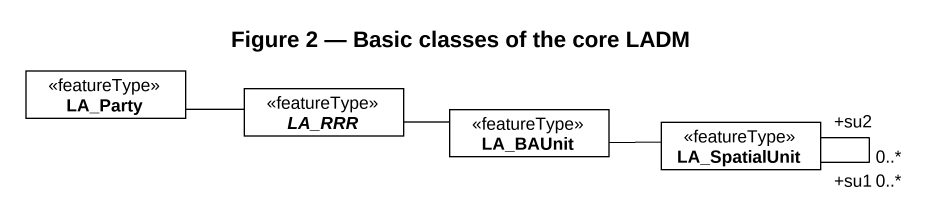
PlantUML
@startuml
title Figure 2 — Basic classes of the core LADM
hide circle
hide empty members
class LA_Party <<featureType>> #FFFFFF
abstract class LA_RRR <<featureType>> #FFFFFF
class LA_BAUnit <<featureType>> #FFFFFF
class LA_SpatialUnit <<featureType>> #FFFFFF
LA_Party -right- LA_RRR
LA_RRR -right- LA_BAUnit
LA_SpatialUnit -left- LA_BAUnit
LA_SpatialUnit "+su1\n0..*" -- "+su2\n0..*" LA_SpatialUnit
@enduml
